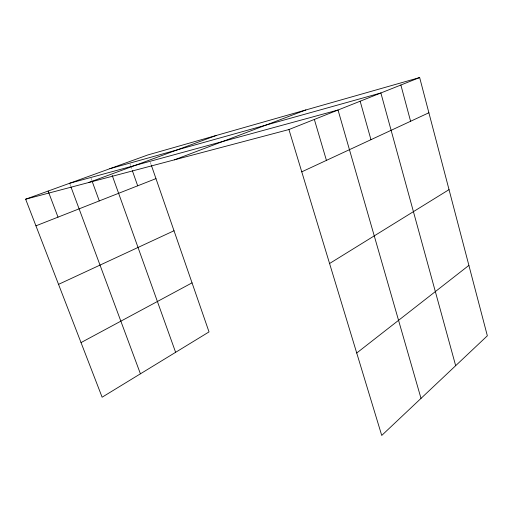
<?xml version="1.0" encoding="UTF-8"?>
<svg xmlns="http://www.w3.org/2000/svg" width="513" height="513" viewBox="0 0 513 513"><rect width="100%" height="100%" fill="white"/><g stroke="black" fill="none" stroke-linecap="round" stroke-linejoin="round"><path stroke-width="0.38" stroke-dasharray="2.56 1.92" d="M69.877 184.007L70.691 186.2M90.948 178.049L91.756 180.262M129.994 163.955L130.526 165.462M130.789 166.218L132.117 169.983M150.335 162.358L151.104 164.577"/><path stroke-width="0.77" d="M356.721 353.015L468.895 265.388M329.57 263.509L449.035 189.63M81.028 342.594L192.042 282.855M58.54 284.356L174.01 230.754M301.766 171.842L428.881 112.77M288.934 129.545L419.653 77.553L487.35 335.797L381.73 435.447L288.934 129.545L25.65 199.198L102.119 397.209L209.028 331.911L151.361 165.314M35.936 225.829L155.965 178.62M174.401 159.844L305.87 109.949M88.723 182.513L216.313 135.451M25.65 199.198L147.776 154.971L419.653 77.553M109.801 168.719L380.877 92.975L455.666 365.692M69.608 183.276L338.035 110.013L421.013 398.389M48.132 191.054L58.014 217.146M70.961 186.931L140.421 373.817M92.026 180.999L99.291 200.91M112.206 175.427L175.619 352.316M132.38 170.739L137.689 185.809M314.347 119.439L326.435 160.377M360.158 101.215L370.963 139.683M400.877 85.017L410.592 121.267"/></g></svg>
